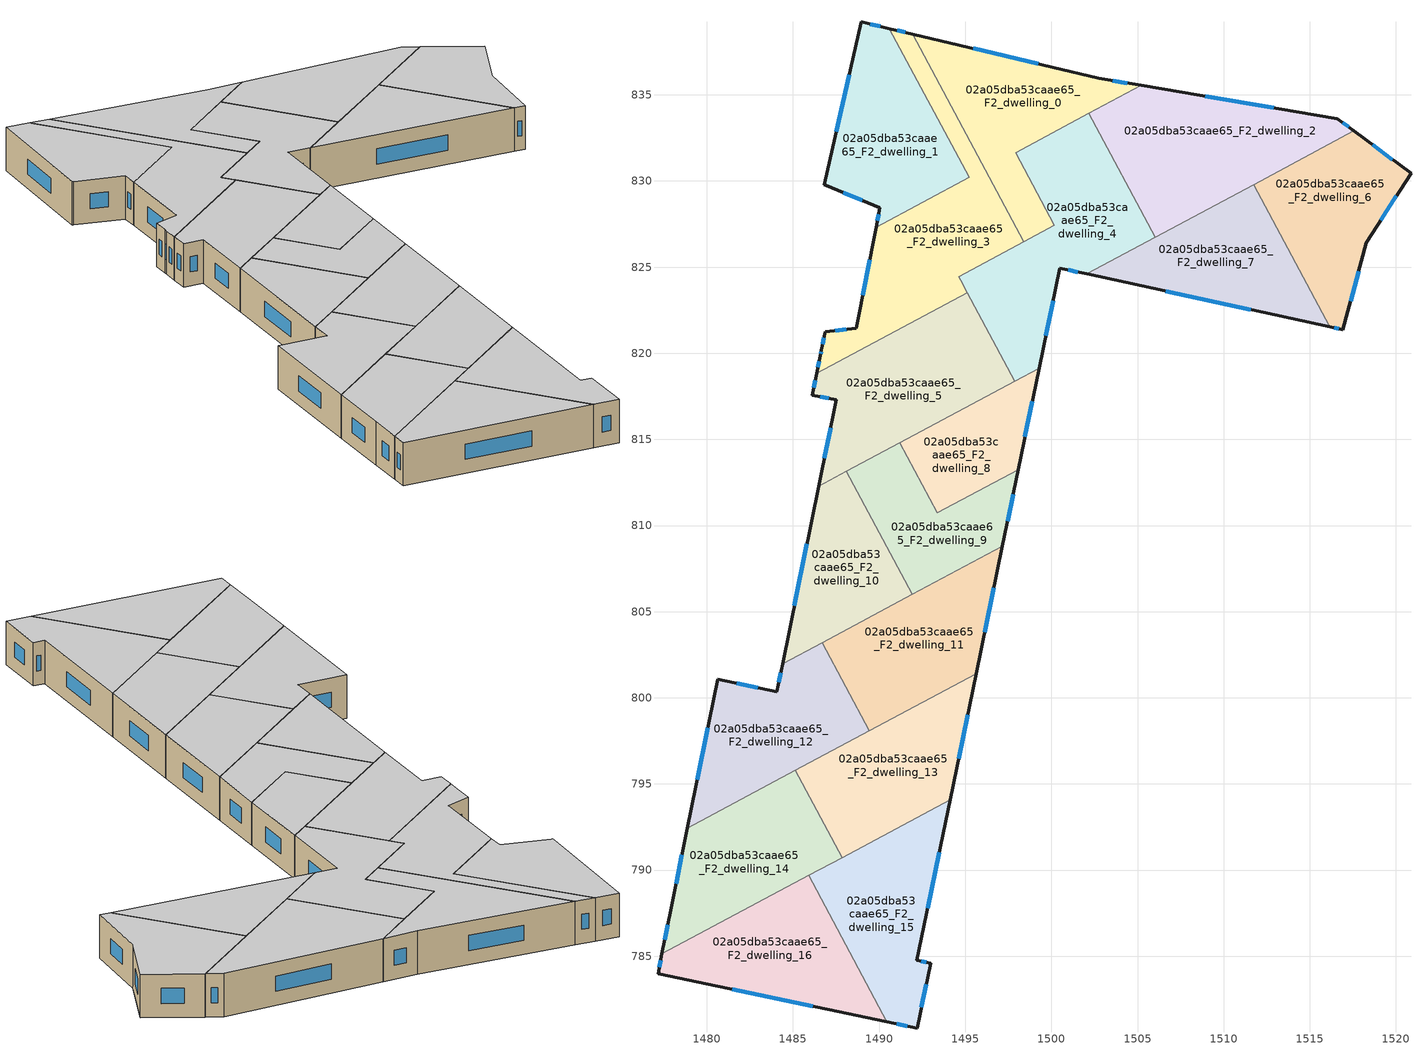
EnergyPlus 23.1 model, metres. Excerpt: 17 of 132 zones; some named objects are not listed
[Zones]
02a05dba53caae65_F2_dwelling_0
 floor to 02a05dba53caae65_F1_dwelling_0 (EU_floor_Construction): 1505.22,835.55 1497.92,831.65 1500.18,827.42 1498.4,826.47 1491.95,838.53 1502.76,835.96 z6
 wall outside (EU_wall_Construction): 1505.22,835.55 1502.76,835.96 1491.95,838.53 z6:9
 wall to 02a05dba53caae65_F2_dwelling_4 (EU_wall_Construction): 1498.4,826.47 1500.18,827.42 1497.92,831.65 1502.18,833.92 z6:9
 wall to 02a05dba53caae65_F2_dwelling_3 (EU_wall_Construction): 1491.95,838.53 1498.4,826.47 z6:9
 wall to 02a05dba53caae65_F2_dwelling_2 (EU_wall_Construction): 1502.18,833.92 1505.22,835.55 z6:9
 window (EU_Window_Construction): 1504.42,835.68 1503.56,835.83 / 1499.24,836.8 1495.46,837.69 z6.98:8.02
 ceiling to 02a05dba53caae65_F3_dwelling_0 (EU_floor_Construction): 1500.18,827.42 1497.92,831.65 1505.22,835.55 1502.76,835.96 1491.95,838.53 1498.4,826.47 z9
02a05dba53caae65_F2_dwelling_1
 floor to 02a05dba53caae65_F1_dwelling_1 (EU_floor_Construction): 1490.6,838.85 1495.22,830.21 1489.82,827.32 1490.05,828.44 1486.9,829.76 1486.82,829.79 1488.97,839.23 z6
 wall outside (EU_wall_Construction): 1490.6,838.85 1488.97,839.23 1486.82,829.79 1486.9,829.76 1490.05,828.44 1489.82,827.32 z6:9
 wall to 02a05dba53caae65_F2_dwelling_3 (EU_wall_Construction): 1489.82,827.32 1495.22,830.21 1490.6,838.85 z6:9
 window (EU_Window_Construction): 1489.97,828.08 1489.9,827.68 / 1487.93,829.33 1489.02,828.87 / 1488.27,836.16 1487.52,832.86 / 1490.07,838.97 1489.5,839.11 z6.98:8.02
 ceiling to 02a05dba53caae65_F3_dwelling_1 (EU_floor_Construction): 1495.22,830.21 1490.6,838.85 1488.97,839.23 1486.82,829.79 1486.9,829.76 1490.05,828.44 1489.82,827.32 z9
02a05dba53caae65_F2_dwelling_10
 floor to 02a05dba53caae65_F1_dwelling_10 (EU_floor_Construction): 1488.1,813.15 1491.92,806.01 1484.4,801.98 1486.49,812.29 z6
 wall outside (EU_wall_Construction): 1486.49,812.29 1484.4,801.98 z6:9
 wall to 02a05dba53caae65_F2_dwelling_9 (EU_wall_Construction): 1491.92,806.01 1488.1,813.15 z6:9
 wall to 02a05dba53caae65_F2_dwelling_11 (EU_wall_Construction): 1486.69,803.21 1491.92,806.01 z6:9
 wall to 02a05dba53caae65_F2_dwelling_5 (EU_wall_Construction): 1488.1,813.15 1486.49,812.29 z6:9
 wall to 02a05dba53caae65_F2_dwelling_12 (EU_wall_Construction): 1484.4,801.98 1486.69,803.21 z6:9
 window (EU_Window_Construction): 1485.81,808.94 1485.08,805.33 z6.98:8.02
 ceiling to 02a05dba53caae65_F3_dwelling_10 (EU_floor_Construction): 1491.92,806.01 1488.1,813.15 1486.49,812.29 1484.4,801.98 z9
02a05dba53caae65_F2_dwelling_11
 floor to 02a05dba53caae65_F1_dwelling_11 (EU_floor_Construction): 1497.16,808.81 1495.63,801.39 1489.43,798.08 1486.69,803.21 z6
 wall outside (EU_wall_Construction): 1495.63,801.39 1497.16,808.81 z6:9
 wall to 02a05dba53caae65_F2_dwelling_12 (EU_wall_Construction): 1486.69,803.21 1489.43,798.08 z6:9
 wall to 02a05dba53caae65_F2_dwelling_13 (EU_wall_Construction): 1489.43,798.08 1495.63,801.39 z6:9
 wall to 02a05dba53caae65_F2_dwelling_9 (EU_wall_Construction): 1497.16,808.81 1491.92,806.01 z6:9
 window (EU_Window_Construction): 1496.13,803.81 1496.66,806.4 z6.98:8.02
 ceiling to 02a05dba53caae65_F3_dwelling_11 (EU_floor_Construction): 1495.63,801.39 1497.16,808.81 1486.69,803.21 1489.43,798.08 z9
02a05dba53caae65_F2_dwelling_12
 floor to 02a05dba53caae65_F1_dwelling_12 (EU_floor_Construction): 1486.69,803.21 1489.43,798.08 1478.87,792.43 1480.63,801.07 1484.07,800.37 1484.4,801.98 z6
 wall outside (EU_wall_Construction): 1484.4,801.98 1484.07,800.37 1480.63,801.07 1478.87,792.43 z6:9
 wall to 02a05dba53caae65_F2_dwelling_14 (EU_wall_Construction): 1478.87,792.43 1485.15,795.79 z6:9
 wall to 02a05dba53caae65_F2_dwelling_13 (EU_wall_Construction): 1485.15,795.79 1489.43,798.08 z6:9
 window (EU_Window_Construction): 1482.95,800.59 1481.74,800.84 / 1484.29,801.46 1484.17,800.89 / 1480.05,798.26 1479.44,795.24 z6.98:8.02
 ceiling to 02a05dba53caae65_F3_dwelling_12 (EU_floor_Construction): 1489.43,798.08 1486.69,803.21 1484.4,801.98 1484.07,800.37 1480.63,801.07 1478.87,792.43 z9
02a05dba53caae65_F2_dwelling_13
 floor to 02a05dba53caae65_F1_dwelling_13 (EU_floor_Construction): 1495.63,801.39 1494.12,794.08 1487.85,790.73 1485.15,795.79 z6
 wall outside (EU_wall_Construction): 1494.12,794.08 1495.63,801.39 z6:9
 wall to 02a05dba53caae65_F2_dwelling_14 (EU_wall_Construction): 1485.15,795.79 1487.85,790.73 z6:9
 wall to 02a05dba53caae65_F2_dwelling_15 (EU_wall_Construction): 1487.85,790.73 1494.12,794.08 z6:9
 window (EU_Window_Construction): 1494.61,796.46 1495.14,799.02 z6.98:8.02
 ceiling to 02a05dba53caae65_F3_dwelling_13 (EU_floor_Construction): 1494.12,794.08 1495.63,801.39 1485.15,795.79 1487.85,790.73 z9
02a05dba53caae65_F2_dwelling_14
 floor to 02a05dba53caae65_F1_dwelling_14 (EU_floor_Construction): 1485.15,795.79 1487.85,790.73 1477.39,785.13 1477.9,787.66 1478.87,792.43 z6
 wall outside (EU_wall_Construction): 1478.87,792.43 1477.9,787.66 1477.39,785.13 z6:9
 wall to 02a05dba53caae65_F2_dwelling_16 (EU_wall_Construction): 1477.39,785.13 1485.91,789.69 z6:9
 wall to 02a05dba53caae65_F2_dwelling_15 (EU_wall_Construction): 1485.91,789.69 1487.85,790.73 z6:9
 window (EU_Window_Construction): 1477.73,786.84 1477.56,785.95 / 1478.55,790.88 1478.21,789.21 z6.98:8.02
 ceiling to 02a05dba53caae65_F3_dwelling_14 (EU_floor_Construction): 1487.85,790.73 1485.15,795.79 1478.87,792.43 1477.9,787.66 1477.39,785.13 z9
02a05dba53caae65_F2_dwelling_15
 floor to 02a05dba53caae65_F1_dwelling_15 (EU_floor_Construction): 1494.12,794.08 1492.2,784.75 1492.99,784.58 1492.21,780.83 1490.46,781.19 1485.91,789.69 z6
 wall outside (EU_wall_Construction): 1490.46,781.19 1492.21,780.83 1492.99,784.58 1492.2,784.75 1494.12,794.08 z6:9
 wall to 02a05dba53caae65_F2_dwelling_16 (EU_wall_Construction): 1485.91,789.69 1490.46,781.19 z6:9
 window (EU_Window_Construction): 1492.73,784.64 1492.45,784.7 / 1492.46,782.05 1492.73,783.36 / 1491.03,781.07 1491.64,780.95 / 1492.82,787.79 1493.49,791.05 z6.98:8.02
 ceiling to 02a05dba53caae65_F3_dwelling_15 (EU_floor_Construction): 1492.21,780.83 1492.99,784.58 1492.2,784.75 1494.12,794.08 1485.91,789.69 1490.46,781.19 z9
02a05dba53caae65_F2_dwelling_16
 floor to 02a05dba53caae65_F1_dwelling_16 (EU_floor_Construction): 1485.91,789.69 1490.46,781.19 1477.17,783.99 1477.39,785.13 z6
 wall outside (EU_wall_Construction): 1477.39,785.13 1477.17,783.99 1490.46,781.19 z6:9
 window (EU_Window_Construction): 1481.49,783.08 1486.14,782.1 / 1477.32,784.76 1477.24,784.36 z6.98:8.02
 ceiling to 02a05dba53caae65_F3_dwelling_16 (EU_floor_Construction): 1490.46,781.19 1485.91,789.69 1477.39,785.13 1477.17,783.99 z9
02a05dba53caae65_F2_dwelling_2
 floor to 02a05dba53caae65_F1_dwelling_2 (EU_floor_Construction): 1516.61,833.62 1517.57,832.91 1506.02,826.73 1502.18,833.92 1505.22,835.55 z6
 wall outside (EU_wall_Construction): 1517.57,832.91 1516.61,833.62 1505.22,835.55 z6:9
 wall to 02a05dba53caae65_F2_dwelling_4 (EU_wall_Construction): 1502.18,833.92 1506.02,826.73 z6:9
 wall to 02a05dba53caae65_F2_dwelling_6 (EU_wall_Construction): 1511.74,829.79 1517.57,832.91 z6:9
 wall to 02a05dba53caae65_F2_dwelling_7 (EU_wall_Construction): 1506.02,826.73 1511.74,829.79 z6:9
 window (EU_Window_Construction): 1512.9,834.25 1508.92,834.92 / 1517.25,833.14 1516.92,833.39 z6.98:8.02
 ceiling to 02a05dba53caae65_F3_dwelling_2 (EU_floor_Construction): 1517.57,832.91 1516.61,833.62 1505.22,835.55 1502.18,833.92 1506.02,826.73 z9
02a05dba53caae65_F2_dwelling_3
 floor to 02a05dba53caae65_F1_dwelling_3 (EU_floor_Construction): 1491.95,838.53 1498.4,826.47 1494.63,824.45 1494.75,824.23 1495.13,823.53 1486.38,818.85 1486.59,819.87 1486.65,820.18 1486.87,821.24 1488.68,821.46 1489.82,827.32 1495.22,830.21 1490.6,838.85 z6
 wall outside (EU_wall_Construction): 1489.82,827.32 1488.68,821.46 1486.87,821.24 1486.65,820.18 1486.59,819.87 1486.38,818.85 / 1491.95,838.53 1490.6,838.85 z6:9
 wall to 02a05dba53caae65_F2_dwelling_5 (EU_wall_Construction): 1486.38,818.85 1495.13,823.53 z6:9
 wall to 02a05dba53caae65_F2_dwelling_4 (EU_wall_Construction): 1495.13,823.53 1494.75,824.23 1494.63,824.45 1498.4,826.47 z6:9
 window (EU_Window_Construction): 1486.63,820.08 1486.61,819.97 / 1486.8,820.89 1486.72,820.53 / 1488.09,821.39 1487.45,821.31 / 1489.45,825.41 1489.05,823.37 / 1491.51,838.63 1491.04,838.74 / 1486.52,819.54 1486.45,819.18 z6.98:8.02
 ceiling to 02a05dba53caae65_F3_dwelling_3 (EU_floor_Construction): 1495.13,823.53 1494.75,824.23 1494.63,824.45 1498.4,826.47 1491.95,838.53 1490.6,838.85 1495.22,830.21 1489.82,827.32 1488.68,821.46 1486.87,821.24 1486.65,820.18 1486.59,819.87 1486.38,818.85 z9
02a05dba53caae65_F2_dwelling_4
 floor to 02a05dba53caae65_F1_dwelling_4 (EU_floor_Construction): 1502.18,833.92 1506.02,826.73 1502.04,824.61 1500.49,824.94 1499.29,819.13 1497.88,818.38 1494.63,824.45 1500.18,827.42 1497.92,831.65 z6
 wall outside (EU_wall_Construction): 1499.29,819.13 1500.49,824.94 1502.04,824.61 z6:9
 wall to 02a05dba53caae65_F2_dwelling_7 (EU_wall_Construction): 1502.04,824.61 1506.02,826.73 z6:9
 wall to 02a05dba53caae65_F2_dwelling_8 (EU_wall_Construction): 1497.88,818.38 1499.29,819.13 z6:9
 wall to 02a05dba53caae65_F2_dwelling_5 (EU_wall_Construction): 1495.13,823.53 1497.88,818.38 z6:9
 window (EU_Window_Construction): 1500.99,824.83 1501.54,824.72 / 1499.68,821.02 1500.1,823.05 z6.98:8.02
 ceiling to 02a05dba53caae65_F3_dwelling_4 (EU_floor_Construction): 1499.29,819.13 1500.49,824.94 1502.04,824.61 1506.02,826.73 1502.18,833.92 1497.92,831.65 1500.18,827.42 1494.63,824.45 1497.88,818.38 z9
02a05dba53caae65_F2_dwelling_5
 floor to 02a05dba53caae65_F1_dwelling_5 (EU_floor_Construction): 1495.13,823.53 1497.88,818.38 1486.49,812.29 1487.52,817.29 1486.13,817.58 1486.38,818.85 z6
 wall outside (EU_wall_Construction): 1486.38,818.85 1486.13,817.58 1487.52,817.29 1486.49,812.29 z6:9
 wall to 02a05dba53caae65_F2_dwelling_9 (EU_wall_Construction): 1488.1,813.15 1491.2,814.8 z6:9
 wall to 02a05dba53caae65_F2_dwelling_8 (EU_wall_Construction): 1491.2,814.8 1497.88,818.38 z6:9
 window (EU_Window_Construction): 1487.18,815.67 1486.83,813.92 / 1486.58,817.48 1487.06,817.39 / 1486.3,818.43 1486.21,817.99 z6.98:8.02
 ceiling to 02a05dba53caae65_F3_dwelling_5 (EU_floor_Construction): 1497.88,818.38 1495.13,823.53 1486.38,818.85 1486.13,817.58 1487.52,817.29 1486.49,812.29 z9
02a05dba53caae65_F2_dwelling_6
 floor to 02a05dba53caae65_F1_dwelling_6 (EU_floor_Construction): 1520.88,830.44 1518.28,826.41 1516.93,821.36 1516.16,821.53 1511.74,829.79 1517.57,832.91 z6
 wall outside (EU_wall_Construction): 1516.16,821.53 1516.93,821.36 1518.28,826.41 1520.88,830.44 1517.57,832.91 z6:9
 wall to 02a05dba53caae65_F2_dwelling_7 (EU_wall_Construction): 1511.74,829.79 1516.16,821.53 z6:9
 window (EU_Window_Construction): 1519.12,827.72 1520.03,829.13 / 1517.37,823.01 1517.84,824.77 / 1516.41,821.48 1516.68,821.42 / 1519.8,831.25 1518.64,832.11 z6.98:8.02
 ceiling to 02a05dba53caae65_F3_dwelling_6 (EU_floor_Construction): 1516.93,821.36 1518.28,826.41 1520.88,830.44 1517.57,832.91 1511.74,829.79 1516.16,821.53 z9
02a05dba53caae65_F2_dwelling_7
 floor to 02a05dba53caae65_F1_dwelling_7 (EU_floor_Construction): 1511.74,829.79 1516.16,821.53 1502.04,824.61 z6
 wall outside (EU_wall_Construction): 1502.04,824.61 1516.16,821.53 z6:9
 window (EU_Window_Construction): 1506.63,823.61 1511.57,822.53 z6.98:8.02
 ceiling to 02a05dba53caae65_F3_dwelling_7 (EU_floor_Construction): 1516.16,821.53 1511.74,829.79 1502.04,824.61 z9
02a05dba53caae65_F2_dwelling_8
 floor to 02a05dba53caae65_F1_dwelling_8 (EU_floor_Construction): 1499.29,819.13 1498.07,813.24 1493.38,810.73 1491.2,814.8 z6
 wall outside (EU_wall_Construction): 1498.07,813.24 1499.29,819.13 z6:9
 wall to 02a05dba53caae65_F2_dwelling_9 (EU_wall_Construction): 1491.2,814.8 1493.38,810.73 1498.07,813.24 z6:9
 window (EU_Window_Construction): 1498.47,815.16 1498.89,817.21 z6.98:8.02
 ceiling to 02a05dba53caae65_F3_dwelling_8 (EU_floor_Construction): 1498.07,813.24 1499.29,819.13 1491.2,814.8 1493.38,810.73 z9
02a05dba53caae65_F2_dwelling_9
 floor to 02a05dba53caae65_F1_dwelling_9 (EU_floor_Construction): 1498.07,813.24 1497.16,808.81 1491.92,806.01 1488.1,813.15 1491.2,814.8 1493.38,810.73 z6
 wall outside (EU_wall_Construction): 1497.16,808.81 1498.07,813.24 z6:9
 window (EU_Window_Construction): 1497.46,810.25 1497.78,811.8 z6.98:8.02
 ceiling to 02a05dba53caae65_F3_dwelling_9 (EU_floor_Construction): 1497.16,808.81 1498.07,813.24 1493.38,810.73 1491.2,814.8 1488.1,813.15 1491.92,806.01 z9
[Building]
EU S2 Campaign: North Axis=0; Terrain=City; Solar Distribution=FullExterior
[Site:Location]
Bologna: Latitude=44.5; Longitude=11.25; Time Zone=1; Elevation=37
[SizingPeriod:WeatherFileDays]
AnnualSizingPeriod: Begin Month=1; Begin Day of Month=1; End Month=12; End Day of Month=31; Day of Week for Start Day=Monday; Use Weather File Daylight Saving Period=No; Use Weather File Rain and Snow Indicators=No
[MATERIAL]
EU_InternalMass_Material: Roughness=MediumRough; Thickness=0.1; Conductivity=1; Density=1800; Specific Heat=900; Thermal Absorptance=0.9; Solar Absorptance=0.7; Visible Absorptance=0.7
[MATERIAL:NOMASS] Roughness=MediumRough; Thermal Absorptance=0.9; Solar Absorptance=0.7; Visible Absorptance=0.7
Name | Thermal Resistance
EU_wall_NoMass | 0.905828
EU_floor_NoMass | 0.67114
[WINDOWMATERIAL:SIMPLEGLAZINGSYSTEM]
EU_Window_SimpleGlazing: UFactor=4.52486; Solar Heat Gain Coefficient=0.85; Visible Transmittance=0.85
[CONSTRUCTION]
EU_wall_Construction: EU_wall_NoMass
EU_floor_Construction: EU_floor_NoMass
EU_Window_Construction: EU_Window_SimpleGlazing
EU_InternalMass_Construction: EU_InternalMass_Material
[ZONE] Type=1; Multiplier=1; Ceiling Height=autocalculate; Floor Area=autocalculate; Part of Total Floor Area=Yes
Name | Volume
02a05dba53caae65_F2_dwelling_0 | 163.488
02a05dba53caae65_F2_dwelling_1 | 163.472
02a05dba53caae65_F2_dwelling_10 | 125.77
02a05dba53caae65_F2_dwelling_11 | 164.9
02a05dba53caae65_F2_dwelling_12 | 164.905
02a05dba53caae65_F2_dwelling_13 | 163.485
02a05dba53caae65_F2_dwelling_14 | 163.496
02a05dba53caae65_F2_dwelling_15 | 163.509
02a05dba53caae65_F2_dwelling_16 | 163.503
02a05dba53caae65_F2_dwelling_2 | 211.689
02a05dba53caae65_F2_dwelling_3 | 193.388
02a05dba53caae65_F2_dwelling_4 | 210.74
02a05dba53caae65_F2_dwelling_5 | 191.827
02a05dba53caae65_F2_dwelling_6 | 154.514
02a05dba53caae65_F2_dwelling_7 | 154.508
02a05dba53caae65_F2_dwelling_8 | 100.388
02a05dba53caae65_F2_dwelling_9 | 125.748
[INTERNALMASS] Construction=EU_InternalMass_Construction
Name | Zone or ZoneList | Surface Area
02a05dba53caae65_F2_dwelling_0_EU_InternalMass | 02a05dba53caae65_F2_dwelling_0 | 54.4953
02a05dba53caae65_F2_dwelling_1_EU_InternalMass | 02a05dba53caae65_F2_dwelling_1 | 54.4906
02a05dba53caae65_F2_dwelling_2_EU_InternalMass | 02a05dba53caae65_F2_dwelling_2 | 70.5624
02a05dba53caae65_F2_dwelling_3_EU_InternalMass | 02a05dba53caae65_F2_dwelling_3 | 64.4589
02a05dba53caae65_F2_dwelling_4_EU_InternalMass | 02a05dba53caae65_F2_dwelling_4 | 70.2436
02a05dba53caae65_F2_dwelling_5_EU_InternalMass | 02a05dba53caae65_F2_dwelling_5 | 63.9511
02a05dba53caae65_F2_dwelling_6_EU_InternalMass | 02a05dba53caae65_F2_dwelling_6 | 51.5043
02a05dba53caae65_F2_dwelling_7_EU_InternalMass | 02a05dba53caae65_F2_dwelling_7 | 51.5022
02a05dba53caae65_F2_dwelling_8_EU_InternalMass | 02a05dba53caae65_F2_dwelling_8 | 33.4631
02a05dba53caae65_F2_dwelling_9_EU_InternalMass | 02a05dba53caae65_F2_dwelling_9 | 41.9158
02a05dba53caae65_F2_dwelling_10_EU_InternalMass | 02a05dba53caae65_F2_dwelling_10 | 41.9231
02a05dba53caae65_F2_dwelling_11_EU_InternalMass | 02a05dba53caae65_F2_dwelling_11 | 54.9668
02a05dba53caae65_F2_dwelling_12_EU_InternalMass | 02a05dba53caae65_F2_dwelling_12 | 54.9671
02a05dba53caae65_F2_dwelling_13_EU_InternalMass | 02a05dba53caae65_F2_dwelling_13 | 54.4957
02a05dba53caae65_F2_dwelling_14_EU_InternalMass | 02a05dba53caae65_F2_dwelling_14 | 54.4978
02a05dba53caae65_F2_dwelling_15_EU_InternalMass | 02a05dba53caae65_F2_dwelling_15 | 54.5027
02a05dba53caae65_F2_dwelling_16_EU_InternalMass | 02a05dba53caae65_F2_dwelling_16 | 54.5031
[OTHEREQUIPMENT] Fuel Type=Electricity; Design Level Calculation Method=Watts/Area; Power per Zone Floor Area=1; Fraction Latent=0; Fraction Radiant=0; Fraction Lost=0; Carbon Dioxide Generation Rate=0; EndUse Subcategory=EU_Step8_InternalGains
Name | Zone or ZoneList or Space or SpaceList | Schedule
EU_Step8_InternalGain_02a05dba53caae65_F2_dwelling_0_f000 | 02a05dba53caae65_F2_dwelling_0 | EU_Step8_GainSchedule_02a05dba53caae65_F2_dwelling_0_f000
EU_Step8_InternalGain_02a05dba53caae65_F2_dwelling_1_f000 | 02a05dba53caae65_F2_dwelling_1 | EU_Step8_GainSchedule_02a05dba53caae65_F2_dwelling_1_f000
EU_Step8_InternalGain_02a05dba53caae65_F2_dwelling_2_f000 | 02a05dba53caae65_F2_dwelling_2 | EU_Step8_GainSchedule_02a05dba53caae65_F2_dwelling_2_f000
EU_Step8_InternalGain_02a05dba53caae65_F2_dwelling_3_f000 | 02a05dba53caae65_F2_dwelling_3 | EU_Step8_GainSchedule_02a05dba53caae65_F2_dwelling_3_f000
EU_Step8_InternalGain_02a05dba53caae65_F2_dwelling_4_f000 | 02a05dba53caae65_F2_dwelling_4 | EU_Step8_GainSchedule_02a05dba53caae65_F2_dwelling_4_f000
EU_Step8_InternalGain_02a05dba53caae65_F2_dwelling_5_f000 | 02a05dba53caae65_F2_dwelling_5 | EU_Step8_GainSchedule_02a05dba53caae65_F2_dwelling_5_f000
EU_Step8_InternalGain_02a05dba53caae65_F2_dwelling_6_f000 | 02a05dba53caae65_F2_dwelling_6 | EU_Step8_GainSchedule_02a05dba53caae65_F2_dwelling_6_f000
EU_Step8_InternalGain_02a05dba53caae65_F2_dwelling_7_f000 | 02a05dba53caae65_F2_dwelling_7 | EU_Step8_GainSchedule_02a05dba53caae65_F2_dwelling_7_f000
EU_Step8_InternalGain_02a05dba53caae65_F2_dwelling_8_f000 | 02a05dba53caae65_F2_dwelling_8 | EU_Step8_GainSchedule_02a05dba53caae65_F2_dwelling_8_f000
EU_Step8_InternalGain_02a05dba53caae65_F2_dwelling_9_f000 | 02a05dba53caae65_F2_dwelling_9 | EU_Step8_GainSchedule_02a05dba53caae65_F2_dwelling_9_f000
EU_Step8_InternalGain_02a05dba53caae65_F2_dwelling_10_f000 | 02a05dba53caae65_F2_dwelling_10 | EU_Step8_GainSchedule_02a05dba53caae65_F2_dwelling_10_f000
EU_Step8_InternalGain_02a05dba53caae65_F2_dwelling_11_f000 | 02a05dba53caae65_F2_dwelling_11 | EU_Step8_GainSchedule_02a05dba53caae65_F2_dwelling_11_f000
EU_Step8_InternalGain_02a05dba53caae65_F2_dwelling_12_f000 | 02a05dba53caae65_F2_dwelling_12 | EU_Step8_GainSchedule_02a05dba53caae65_F2_dwelling_12_f000
EU_Step8_InternalGain_02a05dba53caae65_F2_dwelling_13_f000 | 02a05dba53caae65_F2_dwelling_13 | EU_Step8_GainSchedule_02a05dba53caae65_F2_dwelling_13_f000
EU_Step8_InternalGain_02a05dba53caae65_F2_dwelling_14_f000 | 02a05dba53caae65_F2_dwelling_14 | EU_Step8_GainSchedule_02a05dba53caae65_F2_dwelling_14_f000
EU_Step8_InternalGain_02a05dba53caae65_F2_dwelling_15_f000 | 02a05dba53caae65_F2_dwelling_15 | EU_Step8_GainSchedule_02a05dba53caae65_F2_dwelling_15_f000
EU_Step8_InternalGain_02a05dba53caae65_F2_dwelling_16_f000 | 02a05dba53caae65_F2_dwelling_16 | EU_Step8_GainSchedule_02a05dba53caae65_F2_dwelling_16_f000
[ZONEVENTILATION:DESIGNFLOWRATE] Schedule=EU_AlwaysOn; Design Flow Rate Calculation Method=AirChanges/Hour; Air Changes per Hour=0.73129; Ventilation Type=Natural; Fan Pressure Rise=0; Fan Total Efficiency=1; Constant Term Coefficient=1; Temperature Term Coefficient=0; Velocity Term Coefficient=0; Velocity Squared Term Coefficient=0; Minimum Indoor Temperature=-100; Maximum Indoor Temperature=100; Delta Temperature=-100; Minimum Outdoor Temperature=-100; Maximum Outdoor Temperature=100; Maximum Wind Speed=40
Name | Zone or ZoneList or Space or SpaceList
EU_ConstantAir_02a05dba53caae65_F2_dwelling_0 | 02a05dba53caae65_F2_dwelling_0
EU_ConstantAir_02a05dba53caae65_F2_dwelling_1 | 02a05dba53caae65_F2_dwelling_1
EU_ConstantAir_02a05dba53caae65_F2_dwelling_2 | 02a05dba53caae65_F2_dwelling_2
EU_ConstantAir_02a05dba53caae65_F2_dwelling_3 | 02a05dba53caae65_F2_dwelling_3
EU_ConstantAir_02a05dba53caae65_F2_dwelling_4 | 02a05dba53caae65_F2_dwelling_4
EU_ConstantAir_02a05dba53caae65_F2_dwelling_5 | 02a05dba53caae65_F2_dwelling_5
EU_ConstantAir_02a05dba53caae65_F2_dwelling_6 | 02a05dba53caae65_F2_dwelling_6
EU_ConstantAir_02a05dba53caae65_F2_dwelling_7 | 02a05dba53caae65_F2_dwelling_7
EU_ConstantAir_02a05dba53caae65_F2_dwelling_8 | 02a05dba53caae65_F2_dwelling_8
EU_ConstantAir_02a05dba53caae65_F2_dwelling_9 | 02a05dba53caae65_F2_dwelling_9
EU_ConstantAir_02a05dba53caae65_F2_dwelling_10 | 02a05dba53caae65_F2_dwelling_10
EU_ConstantAir_02a05dba53caae65_F2_dwelling_11 | 02a05dba53caae65_F2_dwelling_11
EU_ConstantAir_02a05dba53caae65_F2_dwelling_12 | 02a05dba53caae65_F2_dwelling_12
EU_ConstantAir_02a05dba53caae65_F2_dwelling_13 | 02a05dba53caae65_F2_dwelling_13
EU_ConstantAir_02a05dba53caae65_F2_dwelling_14 | 02a05dba53caae65_F2_dwelling_14
EU_ConstantAir_02a05dba53caae65_F2_dwelling_15 | 02a05dba53caae65_F2_dwelling_15
EU_ConstantAir_02a05dba53caae65_F2_dwelling_16 | 02a05dba53caae65_F2_dwelling_16
[HVACTEMPLATE:ZONE:IDEALLOADSAIRSYSTEM] System Availability Schedule=EU_AlwaysOn; Maximum Heating Supply Air Temperature=50; Minimum Cooling Supply Air Temperature=13; Maximum Heating Supply Air Humidity Ratio=0.0156; Minimum Cooling Supply Air Humidity Ratio=0.0077; Heating Limit=NoLimit; Cooling Limit=NoLimit; Heating Availability Schedule=EU_AlwaysOn; Cooling Availability Schedule=EU_CoolingOff; Dehumidification Control Type=ConstantSensibleHeatRatio; Cooling Sensible Heat Ratio=0.7; Dehumidification Setpoint=60; Humidification Control Type=None; Humidification Setpoint=30; Outdoor Air Method=None; Outdoor Air Flow Rate per Person=0.00944; Outdoor Air Flow Rate per Zone Floor Area=0; Outdoor Air Flow Rate per Zone=0; Demand Controlled Ventilation Type=None; Outdoor Air Economizer Type=NoEconomizer; Heat Recovery Type=None; Sensible Heat Recovery Effectiveness=0.7; Latent Heat Recovery Effectiveness=0.65
Name | Template Thermostat
02a05dba53caae65_F2_dwelling_0 | EU_HeatOnly_02a05dba53caae65_F2_dwelling_0
02a05dba53caae65_F2_dwelling_1 | EU_HeatOnly_02a05dba53caae65_F2_dwelling_1
02a05dba53caae65_F2_dwelling_2 | EU_HeatOnly_02a05dba53caae65_F2_dwelling_2
02a05dba53caae65_F2_dwelling_3 | EU_HeatOnly_02a05dba53caae65_F2_dwelling_3
02a05dba53caae65_F2_dwelling_4 | EU_HeatOnly_02a05dba53caae65_F2_dwelling_4
02a05dba53caae65_F2_dwelling_5 | EU_HeatOnly_02a05dba53caae65_F2_dwelling_5
02a05dba53caae65_F2_dwelling_6 | EU_HeatOnly_02a05dba53caae65_F2_dwelling_6
02a05dba53caae65_F2_dwelling_7 | EU_HeatOnly_02a05dba53caae65_F2_dwelling_7
02a05dba53caae65_F2_dwelling_8 | EU_HeatOnly_02a05dba53caae65_F2_dwelling_8
02a05dba53caae65_F2_dwelling_9 | EU_HeatOnly_02a05dba53caae65_F2_dwelling_9
02a05dba53caae65_F2_dwelling_10 | EU_HeatOnly_02a05dba53caae65_F2_dwelling_10
02a05dba53caae65_F2_dwelling_11 | EU_HeatOnly_02a05dba53caae65_F2_dwelling_11
02a05dba53caae65_F2_dwelling_12 | EU_HeatOnly_02a05dba53caae65_F2_dwelling_12
02a05dba53caae65_F2_dwelling_13 | EU_HeatOnly_02a05dba53caae65_F2_dwelling_13
02a05dba53caae65_F2_dwelling_14 | EU_HeatOnly_02a05dba53caae65_F2_dwelling_14
02a05dba53caae65_F2_dwelling_15 | EU_HeatOnly_02a05dba53caae65_F2_dwelling_15
02a05dba53caae65_F2_dwelling_16 | EU_HeatOnly_02a05dba53caae65_F2_dwelling_16
[SIZING:ZONE] Zone Cooling Design Supply Air Temperature Input Method=SupplyAirTemperature; Zone Cooling Design Supply Air Temperature=13; Zone Heating Design Supply Air Temperature Input Method=SupplyAirTemperature; Zone Heating Design Supply Air Temperature=50; Zone Cooling Design Supply Air Humidity Ratio=0.008; Zone Heating Design Supply Air Humidity Ratio=0.008; Cooling Design Air Flow Method=DesignDay; Cooling Design Air Flow Rate=0; Cooling Minimum Air Flow per Zone Floor Area=0.000762; Cooling Minimum Air Flow=0; Cooling Minimum Air Flow Fraction=0.2; Heating Design Air Flow Method=DesignDay; Heating Design Air Flow Rate=0; Heating Maximum Air Flow per Zone Floor Area=0.002032; Heating Maximum Air Flow=0.141576; Heating Maximum Air Flow Fraction=0.3; Account for Dedicated Outdoor Air System=No; Dedicated Outdoor Air System Control Strategy=NeutralSupplyAir; Dedicated Outdoor Air Low Setpoint Temperature for Design=autosize; Dedicated Outdoor Air High Setpoint Temperature for Design=autosize; Zone Load Sizing Method=Sensible Load Only No Latent Load; Zone Latent Cooling Design Supply Air Humidity Ratio Input Method=HumidityRatioDifference; Zone Cooling Design Supply Air Humidity Ratio Difference=0.005; Zone Latent Heating Design Supply Air Humidity Ratio Input Method=HumidityRatioDifference; Zone Humidification Design Supply Air Humidity Ratio Difference=0.005
02a05dba53caae65_F2_dwelling_0; 02a05dba53caae65_F2_dwelling_1; 02a05dba53caae65_F2_dwelling_2; 02a05dba53caae65_F2_dwelling_3; 02a05dba53caae65_F2_dwelling_4; 02a05dba53caae65_F2_dwelling_5; 02a05dba53caae65_F2_dwelling_6; 02a05dba53caae65_F2_dwelling_7; 02a05dba53caae65_F2_dwelling_8; 02a05dba53caae65_F2_dwelling_9; 02a05dba53caae65_F2_dwelling_10; 02a05dba53caae65_F2_dwelling_11; 02a05dba53caae65_F2_dwelling_12; 02a05dba53caae65_F2_dwelling_13; 02a05dba53caae65_F2_dwelling_14; 02a05dba53caae65_F2_dwelling_15; 02a05dba53caae65_F2_dwelling_16
[SCHEDULE:CONSTANT]
Name | Hourly Value
EU_AlwaysOn | 1
EU_CoolingOff | 0
[SCHEDULE:FILE] Column Number=1; Rows to Skip at Top=0; Number of Hours of Data=8760; Column Separator=Comma; Interpolate to Timestep=No; Minutes per Item=60; Adjust Schedule for Daylight Savings=Yes
Name | File
EU_Step8_GainSchedule_02a05dba53caae65_F2_dwelling_0_f000 | ../../schedules/02a05dba53caae65/02a05dba53caae65_F2_dwelling_0_f000_gain.csv
EU_Step8_GainSchedule_02a05dba53caae65_F2_dwelling_1_f000 | ../../schedules/02a05dba53caae65/02a05dba53caae65_F2_dwelling_1_f000_gain.csv
EU_Step8_GainSchedule_02a05dba53caae65_F2_dwelling_2_f000 | ../../schedules/02a05dba53caae65/02a05dba53caae65_F2_dwelling_2_f000_gain.csv
EU_Step8_GainSchedule_02a05dba53caae65_F2_dwelling_3_f000 | ../../schedules/02a05dba53caae65/02a05dba53caae65_F2_dwelling_3_f000_gain.csv
EU_Step8_GainSchedule_02a05dba53caae65_F2_dwelling_4_f000 | ../../schedules/02a05dba53caae65/02a05dba53caae65_F2_dwelling_4_f000_gain.csv
EU_Step8_GainSchedule_02a05dba53caae65_F2_dwelling_5_f000 | ../../schedules/02a05dba53caae65/02a05dba53caae65_F2_dwelling_5_f000_gain.csv
EU_Step8_GainSchedule_02a05dba53caae65_F2_dwelling_6_f000 | ../../schedules/02a05dba53caae65/02a05dba53caae65_F2_dwelling_6_f000_gain.csv
EU_Step8_GainSchedule_02a05dba53caae65_F2_dwelling_7_f000 | ../../schedules/02a05dba53caae65/02a05dba53caae65_F2_dwelling_7_f000_gain.csv
EU_Step8_GainSchedule_02a05dba53caae65_F2_dwelling_8_f000 | ../../schedules/02a05dba53caae65/02a05dba53caae65_F2_dwelling_8_f000_gain.csv
EU_Step8_GainSchedule_02a05dba53caae65_F2_dwelling_9_f000 | ../../schedules/02a05dba53caae65/02a05dba53caae65_F2_dwelling_9_f000_gain.csv
EU_Step8_GainSchedule_02a05dba53caae65_F2_dwelling_10_f000 | ../../schedules/02a05dba53caae65/02a05dba53caae65_F2_dwelling_10_f000_gain.csv
EU_Step8_GainSchedule_02a05dba53caae65_F2_dwelling_11_f000 | ../../schedules/02a05dba53caae65/02a05dba53caae65_F2_dwelling_11_f000_gain.csv
EU_Step8_GainSchedule_02a05dba53caae65_F2_dwelling_12_f000 | ../../schedules/02a05dba53caae65/02a05dba53caae65_F2_dwelling_12_f000_gain.csv
EU_Step8_GainSchedule_02a05dba53caae65_F2_dwelling_13_f000 | ../../schedules/02a05dba53caae65/02a05dba53caae65_F2_dwelling_13_f000_gain.csv
EU_Step8_GainSchedule_02a05dba53caae65_F2_dwelling_14_f000 | ../../schedules/02a05dba53caae65/02a05dba53caae65_F2_dwelling_14_f000_gain.csv
EU_Step8_GainSchedule_02a05dba53caae65_F2_dwelling_15_f000 | ../../schedules/02a05dba53caae65/02a05dba53caae65_F2_dwelling_15_f000_gain.csv
EU_Step8_GainSchedule_02a05dba53caae65_F2_dwelling_16_f000 | ../../schedules/02a05dba53caae65/02a05dba53caae65_F2_dwelling_16_f000_gain.csv
